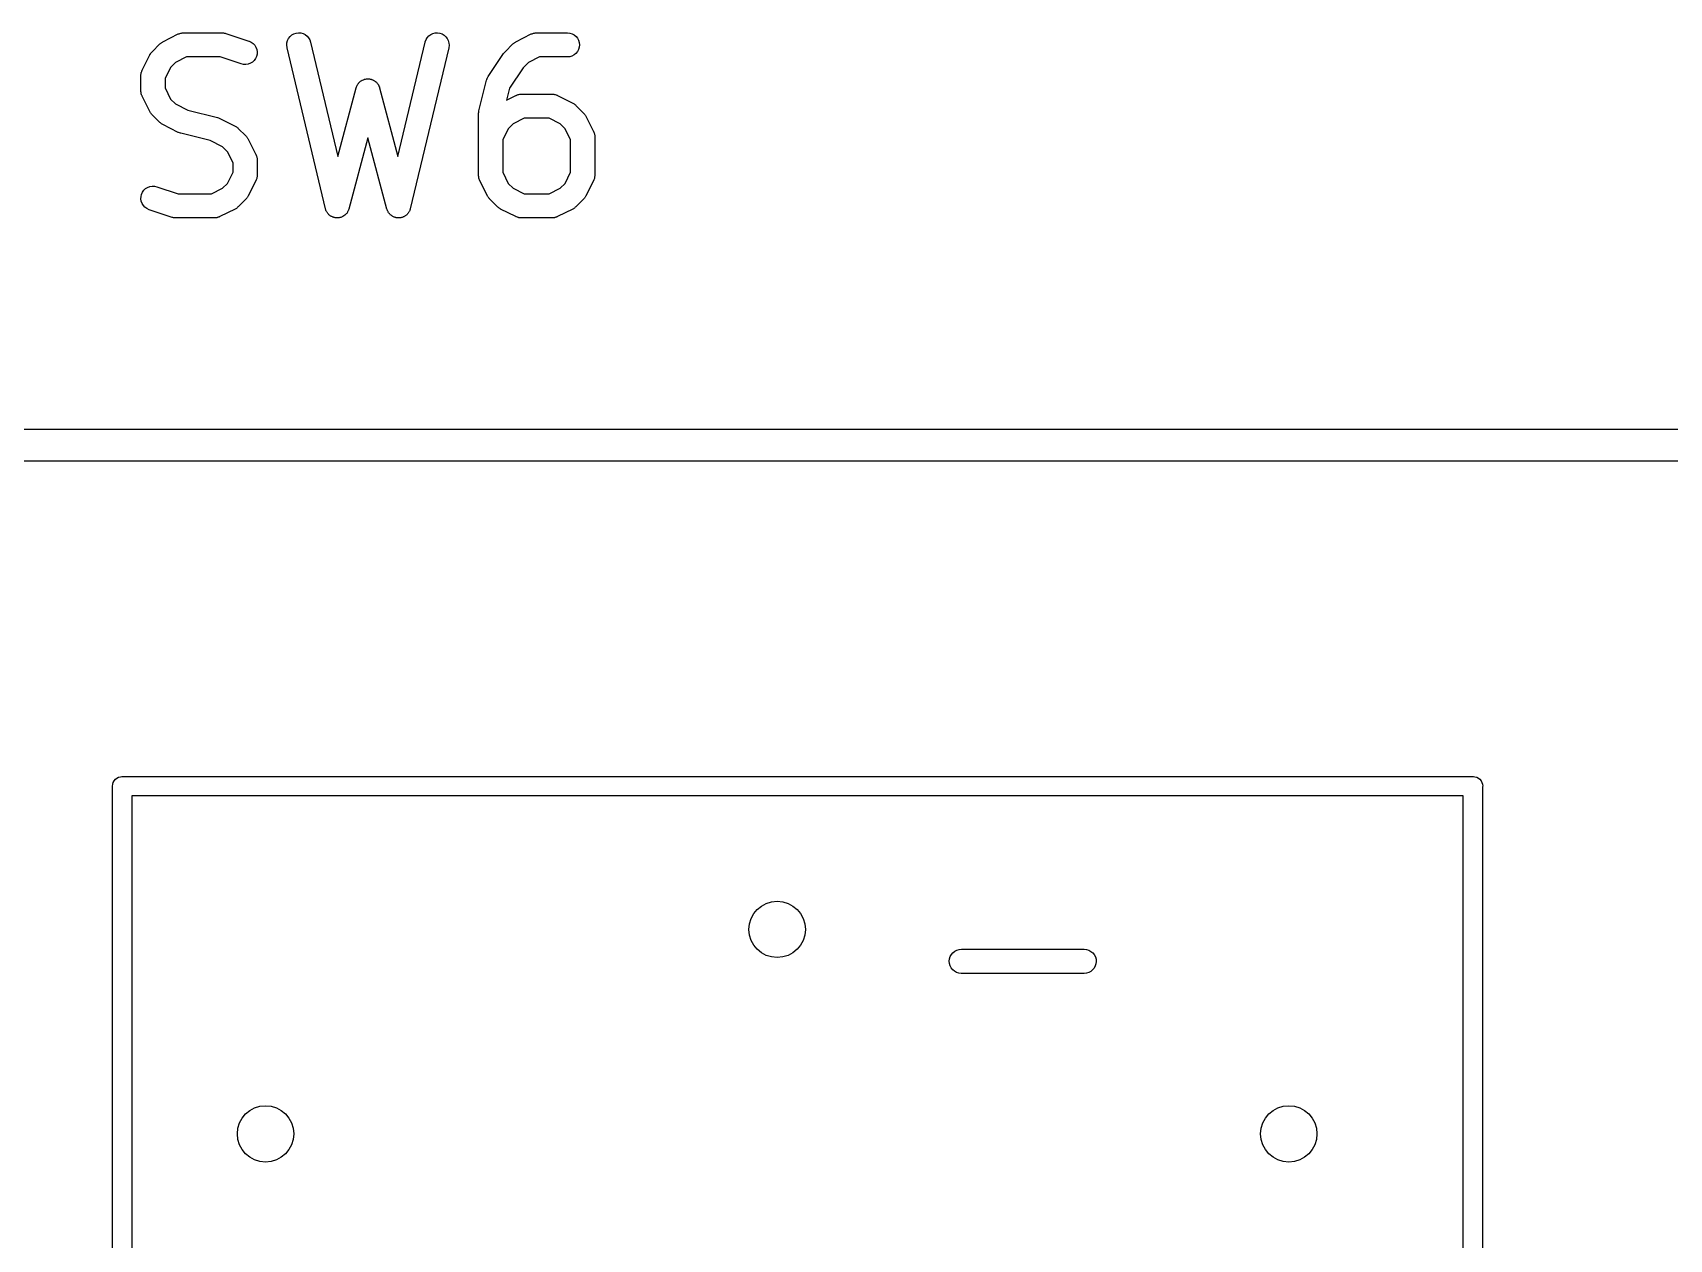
# Model space of a CAD drawing. Extents: x 17 to 176, y -177 to -9.
# Drawn here: x 51.1 to 61.26, y -166.67 to -159.17 of the extents above; entities that cross this region are included whole.
import ezdxf

# ---------------------------------------------------------------- set-up
doc = ezdxf.new("R2010")
doc.units = 0
doc.layers.add('BLACK', color=7, linetype='CONTINUOUS')

msp = doc.modelspace()

# ---------------------------------------------------------------- linework, layer by layer
at = {"layer": 'BLACK', "linetype": 'CONTINUOUS'}
for p, q in [((51.8433, -159.291), (51.8909, -159.243)), ((51.8909, -159.243), (51.8916, -159.242)), ((51.8916, -159.242), (51.8949, -159.24)), ((51.8949, -159.24), (51.898, -159.237)), ((51.898, -159.237), (51.9006, -159.235)), ((51.9006, -159.235), (51.9031, -159.233)), ((51.9031, -159.233), (51.9068, -159.231)), ((51.9068, -159.231), (51.9104, -159.229)), ((51.9104, -159.229), (52.0056, -159.181)), ((52.0056, -159.181), (52.0065, -159.181)), ((52.0065, -159.181), (52.0086, -159.18)), ((52.0086, -159.18), (52.0106, -159.179)), ((52.0106, -159.179), (52.0155, -159.178)), ((52.0155, -159.178), (52.0203, -159.176)), ((52.0203, -159.176), (52.0225, -159.175)), ((52.0225, -159.175), (52.0246, -159.175)), ((52.0246, -159.175), (52.0297, -159.174)), ((52.0297, -159.174), (52.0347, -159.174)), ((52.0347, -159.174), (52.0369, -159.174)), ((52.0369, -159.174), (52.0391, -159.173)), ((52.0391, -159.173), (52.2772, -159.173)), ((52.2772, -159.173), (52.2783, -159.173)), ((52.2783, -159.173), (52.2825, -159.174)), ((52.2825, -159.174), (52.2867, -159.174)), ((52.2867, -159.174), (52.2897, -159.175)), ((52.2897, -159.175), (52.2928, -159.175)), ((52.2928, -159.175), (52.2968, -159.176)), ((52.2968, -159.176), (52.301, -159.177)), ((52.301, -159.177), (52.4438, -159.225)), ((52.4438, -159.225), (52.4448, -159.225)), ((52.4448, -159.225), (52.4581, -159.231)), ((52.4581, -159.231), (52.4699, -159.24)), ((52.4699, -159.24), (52.4799, -159.251)), ((52.6784, -159.25), (52.6795, -159.236)), ((52.6795, -159.236), (52.6834, -159.221)), ((52.6834, -159.221), (52.69, -159.208)), ((52.69, -159.208), (52.6989, -159.197)), ((52.6989, -159.197), (52.71, -159.187)), ((52.71, -159.187), (52.7227, -159.18)), ((52.7227, -159.18), (52.7366, -159.175)), ((52.7366, -159.175), (52.7511, -159.173)), ((52.7511, -159.173), (52.7657, -159.174)), ((52.7657, -159.174), (52.7798, -159.178)), ((52.7798, -159.178), (52.793, -159.185)), ((52.793, -159.185), (52.8046, -159.194)), ((52.8046, -159.194), (52.8143, -159.205)), ((52.8143, -159.205), (52.8216, -159.217)), ((52.8216, -159.217), (52.8264, -159.231)), ((52.8264, -159.231), (52.9956, -159.942)), ((53.3684, -159.942), (53.5376, -159.231)), ((53.5376, -159.231), (53.5379, -159.23)), ((53.5379, -159.23), (53.5428, -159.216)), ((53.5428, -159.216), (53.5504, -159.204)), ((53.5504, -159.204), (53.5602, -159.193)), ((53.5602, -159.193), (53.5719, -159.184)), ((53.5719, -159.184), (53.5852, -159.178)), ((53.5852, -159.178), (53.5993, -159.174)), ((53.5993, -159.174), (53.614, -159.173)), ((53.614, -159.173), (53.6285, -159.176)), ((53.6285, -159.176), (53.6423, -159.18)), ((53.6423, -159.18), (53.6549, -159.188)), ((53.6549, -159.188), (53.6658, -159.198)), ((53.6658, -159.198), (53.6746, -159.209)), ((53.6746, -159.209), (53.681, -159.222)), ((53.681, -159.222), (53.6846, -159.237)), ((53.6846, -159.237), (53.6855, -159.251)), ((54.0337, -159.291), (54.0813, -159.243)), ((54.0813, -159.243), (54.0821, -159.242)), ((54.0821, -159.242), (54.0854, -159.24)), ((54.0854, -159.24), (54.0884, -159.237)), ((54.0884, -159.237), (54.0911, -159.235)), ((54.0911, -159.235), (54.0935, -159.233)), ((54.0935, -159.233), (54.0973, -159.231)), ((54.0973, -159.231), (54.1008, -159.229)), ((54.1008, -159.229), (54.1961, -159.181)), ((54.1961, -159.181), (54.197, -159.181)), ((54.197, -159.181), (54.1991, -159.18)), ((54.1991, -159.18), (54.201, -159.179)), ((54.201, -159.179), (54.2059, -159.178)), ((54.2059, -159.178), (54.2108, -159.176)), ((54.2108, -159.176), (54.2129, -159.175)), ((54.2129, -159.175), (54.2151, -159.175)), ((54.2151, -159.175), (54.2202, -159.174)), ((54.2202, -159.174), (54.2252, -159.174)), ((54.2252, -159.174), (54.2274, -159.174)), ((54.2274, -159.174), (54.2296, -159.173)), ((54.2296, -159.173), (54.4201, -159.173)), ((54.4201, -159.173), (54.4211, -159.173)), ((54.4211, -159.173), (54.4357, -159.175)), ((54.4357, -159.175), (54.4496, -159.179)), ((54.4496, -159.179), (54.4625, -159.186)), ((54.4625, -159.186), (54.4737, -159.196)), ((54.4737, -159.196), (54.4829, -159.207)), ((54.4829, -159.207), (54.4896, -159.22)), ((54.4896, -159.22), (54.4938, -159.234)), ((54.4938, -159.234), (54.4951, -159.249)), ((51.7816, -159.405), (51.8292, -159.31)), ((51.8292, -159.31), (51.8297, -159.309)), ((51.8297, -159.309), (51.832, -159.306)), ((51.832, -159.306), (51.834, -159.302)), ((51.834, -159.302), (51.8359, -159.299)), ((51.8359, -159.299), (51.8376, -159.297)), ((51.8376, -159.297), (51.8406, -159.294)), ((51.8406, -159.294), (51.8433, -159.291)), ((52.0568, -159.323), (51.9883, -159.358)), ((52.2651, -159.323), (52.0568, -159.323)), ((52.3964, -159.367), (52.2651, -159.323)), ((52.4765, -159.345), (52.4658, -159.355)), ((52.485, -159.334), (52.4765, -159.345)), ((52.4799, -159.251), (52.4875, -159.263)), ((52.4911, -159.32), (52.485, -159.334)), ((52.4875, -159.263), (52.4926, -159.277)), ((52.4944, -159.306), (52.4911, -159.32)), ((52.4926, -159.277), (52.4949, -159.291)), ((52.4949, -159.291), (52.4944, -159.306)), ((52.6802, -159.265), (52.6784, -159.25)), ((52.6805, -159.266), (52.6802, -159.265)), ((52.9186, -160.266), (52.6805, -159.266)), ((53.6835, -159.266), (53.4454, -160.266)), ((53.6855, -159.251), (53.6835, -159.266)), ((53.9291, -159.445), (54.0244, -159.302)), ((54.0244, -159.302), (54.0249, -159.301)), ((54.0244, -159.302), (54.0244, -159.302)), ((54.0244, -159.302), (54.0244, -159.302)), ((54.0244, -159.302), (54.0244, -159.302)), ((54.0249, -159.301), (54.0294, -159.296)), ((54.0294, -159.296), (54.0337, -159.291)), ((54.2473, -159.323), (54.1788, -159.358)), ((54.4201, -159.323), (54.2473, -159.323)), ((54.4347, -159.322), (54.4201, -159.323)), ((54.4487, -159.318), (54.4347, -159.322)), ((54.4616, -159.311), (54.4487, -159.318)), ((54.4729, -159.302), (54.4616, -159.311)), ((54.4823, -159.29), (54.4729, -159.302)), ((54.4892, -159.277), (54.4823, -159.29)), ((54.4936, -159.263), (54.4892, -159.277)), ((54.4951, -159.249), (54.4936, -159.263)), ((51.7737, -159.438), (51.7739, -159.436)), ((51.7737, -159.439), (51.7737, -159.438)), ((51.7737, -159.534), (51.7737, -159.439)), ((51.7739, -159.433), (51.7747, -159.428)), ((51.7739, -159.436), (51.7739, -159.433)), ((51.7747, -159.428), (51.7753, -159.423)), ((51.7753, -159.423), (51.776, -159.421)), ((51.776, -159.421), (51.7763, -159.419)), ((51.7763, -159.419), (51.7782, -159.414)), ((51.7782, -159.414), (51.7797, -159.409)), ((51.7797, -159.409), (51.7808, -159.407)), ((51.7808, -159.407), (51.7816, -159.405)), ((51.9579, -159.388), (51.9237, -159.457)), ((51.9883, -159.358), (51.9579, -159.388)), ((52.4106, -159.37), (52.3964, -159.367)), ((52.4253, -159.371), (52.4106, -159.37)), ((52.4397, -159.368), (52.4253, -159.371)), ((52.4534, -159.363), (52.4397, -159.368)), ((52.4658, -159.355), (52.4534, -159.363)), ((53.9241, -159.454), (53.9268, -159.449)), ((53.9268, -159.449), (53.9291, -159.445)), ((54.145, -159.391), (54.0611, -159.517)), ((54.1788, -159.358), (54.145, -159.391)), ((51.7739, -159.536), (51.7737, -159.534)), ((51.7738, -159.538), (51.7739, -159.536)), ((51.7746, -159.544), (51.7738, -159.538)), ((51.7751, -159.549), (51.7746, -159.544)), ((51.7757, -159.551), (51.7751, -159.549)), ((51.9237, -159.457), (51.9237, -159.516)), ((51.9237, -159.516), (51.9579, -159.585)), ((52.9956, -159.942), (53.1095, -159.515)), ((53.1095, -159.515), (53.1098, -159.514)), ((53.1098, -159.514), (53.1107, -159.511)), ((53.1107, -159.511), (53.1113, -159.509)), ((53.1113, -159.509), (53.1134, -159.505)), ((53.1134, -159.505), (53.1151, -159.5)), ((53.1151, -159.5), (53.1165, -159.498)), ((53.1165, -159.498), (53.1175, -159.496)), ((53.1175, -159.496), (53.1204, -159.492)), ((53.1204, -159.492), (53.123, -159.488)), ((53.123, -159.488), (53.1247, -159.486)), ((53.1247, -159.486), (53.1261, -159.484)), ((53.1261, -159.484), (53.1297, -159.481)), ((53.1297, -159.481), (53.1331, -159.477)), ((53.1331, -159.477), (53.1351, -159.476)), ((53.1351, -159.476), (53.1369, -159.474)), ((53.1369, -159.474), (53.1411, -159.472)), ((53.1411, -159.472), (53.1451, -159.469)), ((53.1451, -159.469), (53.1473, -159.468)), ((53.1473, -159.468), (53.1494, -159.467)), ((53.1494, -159.467), (53.154, -159.465)), ((53.154, -159.465), (53.1585, -159.463)), ((53.1585, -159.463), (53.1609, -159.462)), ((53.1609, -159.462), (53.1632, -159.461)), ((53.1632, -159.461), (53.168, -159.461)), ((53.168, -159.461), (53.1728, -159.46)), ((53.1728, -159.46), (53.1752, -159.46)), ((53.1752, -159.46), (53.1776, -159.459)), ((53.1776, -159.459), (53.1825, -159.459)), ((53.1825, -159.459), (53.1874, -159.459)), ((53.1874, -159.459), (53.1898, -159.46)), ((53.1898, -159.46), (53.1923, -159.46)), ((53.1923, -159.46), (53.197, -159.461)), ((53.197, -159.461), (53.2018, -159.462)), ((53.2018, -159.462), (53.2041, -159.463)), ((53.2041, -159.463), (53.2065, -159.463)), ((53.2065, -159.463), (53.2109, -159.465)), ((53.2109, -159.465), (53.2155, -159.467)), ((53.2155, -159.467), (53.2176, -159.468)), ((53.2176, -159.468), (53.2198, -159.469)), ((53.2198, -159.469), (53.2238, -159.472)), ((53.2238, -159.472), (53.2279, -159.475)), ((53.2279, -159.475), (53.2297, -159.476)), ((53.2297, -159.476), (53.2317, -159.478)), ((53.2317, -159.478), (53.235, -159.481)), ((53.235, -159.481), (53.2385, -159.485)), ((53.2385, -159.485), (53.24, -159.487)), ((53.24, -159.487), (53.2416, -159.489)), ((53.2416, -159.489), (53.2442, -159.493)), ((53.2442, -159.493), (53.247, -159.497)), ((53.247, -159.497), (53.248, -159.499)), ((53.248, -159.499), (53.2493, -159.501)), ((53.2493, -159.501), (53.251, -159.506)), ((53.251, -159.506), (53.2531, -159.51)), ((53.2531, -159.51), (53.2536, -159.512)), ((53.2536, -159.512), (53.2545, -159.515)), ((53.2545, -159.515), (53.3684, -159.942)), ((53.8711, -159.659), (53.9188, -159.468)), ((53.9188, -159.468), (53.919, -159.467)), ((53.919, -159.467), (53.9208, -159.463)), ((53.9208, -159.463), (53.9222, -159.458)), ((53.9222, -159.458), (53.9233, -159.456)), ((53.9233, -159.456), (53.9241, -159.454)), ((54.0611, -159.517), (54.0426, -159.591)), ((51.7761, -159.553), (51.7757, -159.551)), ((51.7778, -159.558), (51.7761, -159.553)), ((51.7793, -159.563), (51.7778, -159.558)), ((51.7804, -159.565), (51.7793, -159.563)), ((51.7811, -159.567), (51.7804, -159.565)), ((51.7816, -159.568), (51.7811, -159.567)), ((51.8292, -159.663), (51.7816, -159.568)), ((51.9579, -159.585), (51.9883, -159.615)), ((51.9883, -159.615), (52.0653, -159.654)), ((54.0426, -159.591), (54.1008, -159.562)), ((54.1008, -159.562), (54.1018, -159.562)), ((54.1018, -159.562), (54.1039, -159.561)), ((54.1039, -159.561), (54.1058, -159.56)), ((54.1058, -159.56), (54.1107, -159.559)), ((54.1107, -159.559), (54.1155, -159.557)), ((54.1155, -159.557), (54.1177, -159.556)), ((54.1177, -159.556), (54.1198, -159.556)), ((54.1198, -159.556), (54.1249, -159.555)), ((54.1249, -159.555), (54.13, -159.554)), ((54.13, -159.554), (54.1322, -159.555)), ((54.1322, -159.555), (54.1344, -159.554)), ((54.1344, -159.554), (54.3249, -159.554)), ((54.3249, -159.554), (54.3259, -159.554)), ((54.3259, -159.554), (54.3281, -159.555)), ((54.3281, -159.555), (54.3303, -159.555)), ((54.3303, -159.555), (54.3354, -159.555)), ((54.3354, -159.555), (54.3404, -159.556)), ((54.3404, -159.556), (54.3425, -159.557)), ((54.3425, -159.557), (54.3447, -159.557)), ((54.3447, -159.557), (54.3495, -159.559)), ((54.3495, -159.559), (54.3544, -159.56)), ((54.3544, -159.56), (54.3563, -159.561)), ((54.3563, -159.561), (54.3584, -159.562)), ((54.3584, -159.562), (54.4536, -159.61)), ((54.4536, -159.61), (54.4546, -159.61)), ((54.4546, -159.61), (54.4581, -159.613)), ((54.4581, -159.613), (54.4618, -159.615)), ((54.4618, -159.615), (54.4642, -159.617)), ((54.4642, -159.617), (54.4669, -159.618)), ((54.4669, -159.618), (54.4699, -159.621)), ((54.4699, -159.621), (54.4731, -159.624)), ((54.4731, -159.624), (54.5207, -159.672)), ((51.8314, -159.666), (51.8292, -159.663)), ((51.8334, -159.67), (51.8314, -159.666)), ((51.8353, -159.673), (51.8334, -159.67)), ((51.837, -159.675), (51.8353, -159.673)), ((51.8399, -159.678), (51.837, -159.675)), ((51.8425, -159.682), (51.8399, -159.678)), ((51.8433, -159.682), (51.8425, -159.682)), ((51.8909, -159.73), (51.8433, -159.682)), ((51.8941, -159.733), (51.8909, -159.73)), ((51.8971, -159.736), (51.8941, -159.733)), ((51.8998, -159.737), (51.8971, -159.736)), ((51.9022, -159.739), (51.8998, -159.737)), ((51.9059, -159.741), (51.9022, -159.739)), ((51.9094, -159.744), (51.9059, -159.741)), ((51.9104, -159.744), (51.9094, -159.744)), ((52.0056, -159.792), (51.9104, -159.744)), ((52.0653, -159.654), (52.2478, -159.699)), ((52.2478, -159.699), (52.2488, -159.7)), ((52.2488, -159.7), (52.2491, -159.7)), ((52.2491, -159.7), (52.2495, -159.7)), ((52.2495, -159.7), (52.256, -159.702)), ((52.256, -159.702), (52.2625, -159.705)), ((52.2625, -159.705), (52.2628, -159.705)), ((52.2628, -159.705), (52.2632, -159.705)), ((52.2632, -159.705), (52.3584, -159.753)), ((52.3584, -159.753), (52.3593, -159.753)), ((52.3593, -159.753), (52.3629, -159.755)), ((53.8689, -159.676), (53.8691, -159.675)), ((53.8689, -159.677), (53.8689, -159.676)), ((53.8689, -160.058), (53.8689, -159.677)), ((53.869, -159.673), (53.8699, -159.667)), ((53.8691, -159.675), (53.869, -159.673)), ((53.8699, -159.667), (53.8705, -159.661)), ((53.8705, -159.661), (53.8709, -159.66)), ((53.8709, -159.66), (53.8711, -159.659)), ((54.0836, -159.739), (54.0532, -159.769)), ((54.1521, -159.704), (54.0836, -159.739)), ((54.3072, -159.704), (54.1521, -159.704)), ((54.3757, -159.739), (54.3072, -159.704)), ((54.4061, -159.769), (54.3757, -159.739)), ((54.5207, -159.672), (54.5215, -159.672)), ((54.5215, -159.672), (54.5241, -159.676)), ((54.5241, -159.676), (54.527, -159.679)), ((54.527, -159.679), (54.5287, -159.681)), ((54.5287, -159.681), (54.5306, -159.684)), ((54.5306, -159.684), (54.5326, -159.687)), ((54.5326, -159.687), (54.5348, -159.691)), ((54.5348, -159.691), (54.5824, -159.786)), ((52.0059, -159.792), (52.0056, -159.792)), ((52.0062, -159.792), (52.0059, -159.792)), ((52.0127, -159.794), (52.0062, -159.792)), ((52.0193, -159.797), (52.0127, -159.794)), ((52.0196, -159.797), (52.0193, -159.797)), ((52.0199, -159.797), (52.0196, -159.797)), ((52.021, -159.797), (52.0199, -159.797)), ((52.2034, -159.843), (52.021, -159.797)), ((52.2804, -159.881), (52.2034, -159.843)), ((52.3629, -159.755), (52.3666, -159.757)), ((52.3666, -159.757), (52.369, -159.759)), ((52.369, -159.759), (52.3716, -159.761)), ((52.3716, -159.761), (52.3746, -159.764)), ((52.3746, -159.764), (52.3779, -159.767)), ((52.3779, -159.767), (52.4255, -159.814)), ((52.4255, -159.814), (52.4262, -159.815)), ((52.4262, -159.815), (52.4289, -159.818)), ((52.4289, -159.818), (52.4318, -159.821)), ((52.4318, -159.821), (52.4334, -159.824)), ((52.4334, -159.824), (52.4354, -159.827)), ((52.4354, -159.827), (52.4373, -159.83)), ((52.4373, -159.83), (52.4396, -159.834)), ((52.4396, -159.834), (52.4872, -159.929)), ((53.182, -159.825), (53.064, -160.268)), ((53.3, -160.268), (53.182, -159.825)), ((54.0532, -159.769), (54.0189, -159.838)), ((54.0189, -159.838), (54.0189, -160.04)), ((54.4403, -159.838), (54.4061, -159.769)), ((54.4403, -160.04), (54.4403, -159.838)), ((54.5824, -159.786), (54.5829, -159.787)), ((54.5829, -159.787), (54.5836, -159.789)), ((54.5836, -159.789), (54.5847, -159.791)), ((54.5847, -159.791), (54.5862, -159.796)), ((54.5862, -159.796), (54.5879, -159.801)), ((54.5879, -159.801), (54.5883, -159.803)), ((54.5883, -159.803), (54.5889, -159.805)), ((54.5889, -159.805), (54.5894, -159.81)), ((54.5894, -159.81), (54.5902, -159.815)), ((54.5902, -159.815), (54.5901, -159.818)), ((54.5901, -159.818), (54.5903, -159.82)), ((54.5903, -159.82), (54.5903, -160.058)), ((52.3108, -159.912), (52.2804, -159.881)), ((52.3451, -159.98), (52.3108, -159.912)), ((52.4872, -159.929), (52.4876, -159.93)), ((52.4876, -159.93), (52.4884, -159.932)), ((52.4884, -159.932), (52.4894, -159.934)), ((52.4894, -159.934), (52.4909, -159.939)), ((52.4909, -159.939), (52.4927, -159.944)), ((52.4927, -159.944), (52.493, -159.946)), ((52.493, -159.946), (52.4937, -159.948)), ((52.4937, -159.948), (52.4942, -159.953)), ((52.4942, -159.953), (52.495, -159.958)), ((52.3108, -160.109), (52.3451, -160.04)), ((52.3451, -160.04), (52.3451, -159.98)), ((52.495, -159.958), (52.4949, -159.96)), ((52.4949, -159.96), (52.4951, -159.963)), ((52.4951, -159.963), (52.4951, -160.058)), ((52.4951, -160.058), (52.4951, -160.059)), ((53.8691, -160.06), (53.8689, -160.058)), ((54.0189, -160.04), (54.0532, -160.109)), ((54.4061, -160.109), (54.4403, -160.04)), ((54.5903, -160.058), (54.5903, -160.059)), ((51.7837, -160.163), (51.7923, -160.151)), ((51.7923, -160.151), (51.8029, -160.141)), ((51.8029, -160.141), (51.8154, -160.134)), ((51.8154, -160.134), (51.829, -160.128)), ((51.829, -160.128), (51.8435, -160.126)), ((51.8435, -160.126), (51.8581, -160.126)), ((51.8581, -160.126), (51.8724, -160.13)), ((51.8724, -160.13), (52.0037, -160.173)), ((52.2119, -160.173), (52.2804, -160.139)), ((52.2804, -160.139), (52.3108, -160.109)), ((52.4872, -160.091), (52.4396, -160.187)), ((52.488, -160.089), (52.4872, -160.091)), ((52.489, -160.087), (52.488, -160.089)), ((52.4906, -160.083), (52.489, -160.087)), ((52.4924, -160.078), (52.4906, -160.083)), ((52.4928, -160.076), (52.4924, -160.078)), ((52.4935, -160.073), (52.4928, -160.076)), ((52.494, -160.068), (52.4935, -160.073)), ((52.4949, -160.063), (52.494, -160.068)), ((52.4951, -160.059), (52.4948, -160.061)), ((52.4948, -160.061), (52.4949, -160.063)), ((53.869, -160.062), (53.8691, -160.06)), ((53.8698, -160.067), (53.869, -160.062)), ((53.8703, -160.072), (53.8698, -160.067)), ((53.871, -160.075), (53.8703, -160.072)), ((53.8713, -160.077), (53.871, -160.075)), ((53.8731, -160.082), (53.8713, -160.077)), ((53.8746, -160.086), (53.8731, -160.082)), ((53.8756, -160.088), (53.8746, -160.086)), ((53.8764, -160.091), (53.8756, -160.088)), ((53.8768, -160.091), (53.8764, -160.091)), ((53.9244, -160.187), (53.8768, -160.091)), ((54.0532, -160.109), (54.0836, -160.139)), ((54.0836, -160.139), (54.1521, -160.173)), ((54.3072, -160.173), (54.3757, -160.139)), ((54.3757, -160.139), (54.4061, -160.109)), ((54.5824, -160.091), (54.5348, -160.187)), ((54.5832, -160.089), (54.5824, -160.091)), ((54.5843, -160.087), (54.5832, -160.089)), ((54.5858, -160.083), (54.5843, -160.087)), ((54.5877, -160.078), (54.5858, -160.083)), ((54.588, -160.076), (54.5877, -160.078)), ((54.5887, -160.073), (54.588, -160.076)), ((54.5893, -160.068), (54.5887, -160.073)), ((54.5901, -160.063), (54.5893, -160.068)), ((54.5903, -160.059), (54.5901, -160.061)), ((54.5901, -160.061), (54.5901, -160.063)), ((51.7738, -160.205), (51.7743, -160.191)), ((51.7761, -160.22), (51.7738, -160.205)), ((51.7743, -160.191), (51.7777, -160.177)), ((51.7812, -160.234), (51.7761, -160.22)), ((51.7777, -160.177), (51.7837, -160.163)), ((51.7889, -160.246), (51.7812, -160.234)), ((51.7988, -160.257), (51.7889, -160.246)), ((51.8107, -160.265), (51.7988, -160.257)), ((52.0037, -160.173), (52.2119, -160.173)), ((52.3708, -160.26), (52.3681, -160.262)), ((52.3739, -160.257), (52.3708, -160.26)), ((52.3771, -160.255), (52.3739, -160.257)), ((52.3779, -160.254), (52.3771, -160.255)), ((52.4255, -160.206), (52.3779, -160.254)), ((52.4282, -160.203), (52.4255, -160.206)), ((52.4311, -160.2), (52.4282, -160.203)), ((52.4328, -160.197), (52.4311, -160.2)), ((52.4348, -160.195), (52.4328, -160.197)), ((52.4368, -160.191), (52.4348, -160.195)), ((52.4391, -160.188), (52.4368, -160.191)), ((52.4396, -160.187), (52.4391, -160.188)), ((53.9267, -160.19), (53.9244, -160.187)), ((53.9286, -160.194), (53.9267, -160.19)), ((53.9306, -160.196), (53.9286, -160.194)), ((53.9322, -160.199), (53.9306, -160.196)), ((53.9351, -160.202), (53.9322, -160.199)), ((53.9378, -160.205), (53.9351, -160.202)), ((53.9385, -160.206), (53.9378, -160.205)), ((53.9861, -160.254), (53.9385, -160.206)), ((53.9894, -160.256), (53.9861, -160.254)), ((53.9924, -160.259), (53.9894, -160.256)), ((53.995, -160.261), (53.9924, -160.259)), ((53.9974, -160.263), (53.995, -160.261)), ((54.1521, -160.173), (54.3072, -160.173)), ((54.466, -160.26), (54.4634, -160.262)), ((54.4691, -160.257), (54.466, -160.26)), ((54.4724, -160.255), (54.4691, -160.257)), ((54.4731, -160.254), (54.4724, -160.255)), ((54.5207, -160.206), (54.4731, -160.254)), ((54.5234, -160.203), (54.5207, -160.206)), ((54.5264, -160.2), (54.5234, -160.203)), ((54.5281, -160.197), (54.5264, -160.2)), ((54.53, -160.195), (54.5281, -160.197)), ((54.532, -160.191), (54.53, -160.195)), ((54.5343, -160.188), (54.532, -160.191)), ((54.5348, -160.187), (54.5343, -160.188)), ((51.824, -160.272), (51.8107, -160.265)), ((51.8249, -160.272), (51.824, -160.272)), ((51.9678, -160.32), (51.8249, -160.272)), ((51.9719, -160.32), (51.9678, -160.32)), ((51.9759, -160.322), (51.9719, -160.32)), ((51.979, -160.322), (51.9759, -160.322)), ((51.9821, -160.323), (51.979, -160.322)), ((51.9863, -160.323), (51.9821, -160.323)), ((51.9905, -160.323), (51.9863, -160.323)), ((51.9915, -160.323), (51.9905, -160.323)), ((52.2296, -160.323), (51.9915, -160.323)), ((52.2318, -160.323), (52.2296, -160.323)), ((52.234, -160.323), (52.2318, -160.323)), ((52.2391, -160.322), (52.234, -160.323)), ((52.2442, -160.322), (52.2391, -160.322)), ((52.2463, -160.321), (52.2442, -160.322)), ((52.2485, -160.321), (52.2463, -160.321)), ((52.2533, -160.319), (52.2485, -160.321)), ((52.2582, -160.318), (52.2533, -160.319)), ((52.2601, -160.317), (52.2582, -160.318)), ((52.2622, -160.316), (52.2601, -160.317)), ((52.2632, -160.315), (52.2622, -160.316)), ((52.3584, -160.268), (52.2632, -160.315)), ((52.362, -160.266), (52.3584, -160.268)), ((52.3657, -160.264), (52.362, -160.266)), ((52.3681, -160.262), (52.3657, -160.264)), ((52.9197, -160.269), (52.9186, -160.266)), ((52.9205, -160.272), (52.9197, -160.269)), ((52.9221, -160.276), (52.9205, -160.272)), ((52.9233, -160.28), (52.9221, -160.276)), ((52.9251, -160.283), (52.9233, -160.28)), ((52.9265, -160.286), (52.9251, -160.283)), ((52.9287, -160.289), (52.9265, -160.286)), ((52.9307, -160.292), (52.9287, -160.289)), ((52.933, -160.295), (52.9307, -160.292)), ((52.935, -160.298), (52.933, -160.295)), ((52.9378, -160.3), (52.935, -160.298)), ((52.9404, -160.303), (52.9378, -160.3)), ((52.9431, -160.305), (52.9404, -160.303)), ((52.9456, -160.308), (52.9431, -160.305)), ((52.9489, -160.31), (52.9456, -160.308)), ((52.952, -160.312), (52.9489, -160.31)), ((52.9551, -160.314), (52.952, -160.312)), ((52.958, -160.315), (52.9551, -160.314)), ((52.9616, -160.317), (52.958, -160.315)), ((52.9651, -160.319), (52.9616, -160.317)), ((52.9685, -160.319), (52.9651, -160.319)), ((52.9717, -160.321), (52.9685, -160.319)), ((52.9755, -160.321), (52.9717, -160.321)), ((52.9793, -160.322), (52.9755, -160.321)), ((52.9827, -160.323), (52.9793, -160.322)), ((52.9861, -160.323), (52.9827, -160.323)), ((52.99, -160.323), (52.9861, -160.323)), ((52.9939, -160.323), (52.99, -160.323)), ((52.9973, -160.323), (52.9939, -160.323)), ((53.0008, -160.323), (52.9973, -160.323)), ((53.0045, -160.322), (53.0008, -160.323)), ((53.0084, -160.321), (53.0045, -160.322)), ((53.0117, -160.32), (53.0084, -160.321)), ((53.015, -160.32), (53.0117, -160.32)), ((53.0186, -160.318), (53.015, -160.32)), ((53.0223, -160.317), (53.0186, -160.318)), ((53.0253, -160.315), (53.0223, -160.317)), ((53.0284, -160.314), (53.0253, -160.315)), ((53.0316, -160.311), (53.0284, -160.314)), ((53.035, -160.31), (53.0316, -160.311)), ((53.0376, -160.307), (53.035, -160.31)), ((53.0404, -160.305), (53.0376, -160.307)), ((53.0431, -160.302), (53.0404, -160.305)), ((53.046, -160.3), (53.0431, -160.302)), ((53.0481, -160.297), (53.046, -160.3)), ((53.0505, -160.295), (53.0481, -160.297)), ((53.0526, -160.291), (53.0505, -160.295)), ((53.055, -160.288), (53.0526, -160.291)), ((53.0565, -160.285), (53.055, -160.288)), ((53.0584, -160.282), (53.0565, -160.285)), ((53.0598, -160.279), (53.0584, -160.282)), ((53.0615, -160.275), (53.0598, -160.279)), ((53.0625, -160.272), (53.0615, -160.275)), ((53.0637, -160.269), (53.0625, -160.272)), ((53.064, -160.268), (53.0637, -160.269)), ((53.3012, -160.271), (53.3, -160.268)), ((53.3021, -160.274), (53.3012, -160.271)), ((53.3038, -160.278), (53.3021, -160.274)), ((53.3051, -160.281), (53.3038, -160.278)), ((53.307, -160.284), (53.3051, -160.281)), ((53.3085, -160.287), (53.307, -160.284)), ((53.3108, -160.291), (53.3085, -160.287)), ((53.3128, -160.294), (53.3108, -160.291)), ((53.3152, -160.296), (53.3128, -160.294)), ((53.3173, -160.299), (53.3152, -160.296)), ((53.3202, -160.302), (53.3173, -160.299)), ((53.3228, -160.305), (53.3202, -160.302)), ((53.3256, -160.307), (53.3228, -160.305)), ((53.3282, -160.309), (53.3256, -160.307)), ((53.3315, -160.311), (53.3282, -160.309)), ((53.3347, -160.313), (53.3315, -160.311)), ((53.3378, -160.315), (53.3347, -160.313)), ((53.3408, -160.316), (53.3378, -160.315)), ((53.3444, -160.318), (53.3408, -160.316)), ((53.348, -160.319), (53.3444, -160.318)), ((53.3513, -160.32), (53.348, -160.319)), ((53.3546, -160.321), (53.3513, -160.32)), ((53.3584, -160.322), (53.3546, -160.321)), ((53.3622, -160.323), (53.3584, -160.322)), ((53.3657, -160.323), (53.3622, -160.323)), ((53.3691, -160.323), (53.3657, -160.323)), ((53.373, -160.323), (53.3691, -160.323)), ((53.3768, -160.323), (53.373, -160.323)), ((53.3802, -160.323), (53.3768, -160.323)), ((53.3837, -160.323), (53.3802, -160.323)), ((53.3875, -160.322), (53.3837, -160.323)), ((53.3913, -160.321), (53.3875, -160.322)), ((53.3945, -160.32), (53.3913, -160.321)), ((53.3979, -160.319), (53.3945, -160.32)), ((53.4014, -160.317), (53.3979, -160.319)), ((53.405, -160.316), (53.4014, -160.317)), ((53.408, -160.314), (53.405, -160.316)), ((53.4111, -160.313), (53.408, -160.314)), ((53.4142, -160.31), (53.4111, -160.313)), ((53.4175, -160.308), (53.4142, -160.31)), ((53.4201, -160.306), (53.4175, -160.308)), ((53.4229, -160.304), (53.4201, -160.306)), ((53.4255, -160.301), (53.4229, -160.304)), ((53.4283, -160.298), (53.4255, -160.301)), ((53.4304, -160.296), (53.4283, -160.298)), ((53.4327, -160.293), (53.4304, -160.296)), ((53.4347, -160.29), (53.4327, -160.293)), ((53.437, -160.287), (53.4347, -160.29)), ((53.4385, -160.283), (53.437, -160.287)), ((53.4402, -160.281), (53.4385, -160.283)), ((53.4415, -160.277), (53.4402, -160.281)), ((53.4432, -160.273), (53.4415, -160.277)), ((53.444, -160.27), (53.4432, -160.273)), ((53.4452, -160.267), (53.444, -160.27)), ((53.4454, -160.266), (53.4452, -160.267)), ((54.0011, -160.265), (53.9974, -160.263)), ((54.0047, -160.267), (54.0011, -160.265)), ((54.0056, -160.268), (54.0047, -160.267)), ((54.1008, -160.315), (54.0056, -160.268)), ((54.1029, -160.316), (54.1008, -160.315)), ((54.1048, -160.317), (54.1029, -160.316)), ((54.1097, -160.319), (54.1048, -160.317)), ((54.1145, -160.321), (54.1097, -160.319)), ((54.1167, -160.321), (54.1145, -160.321)), ((54.1188, -160.322), (54.1167, -160.321)), ((54.1239, -160.322), (54.1188, -160.322)), ((54.1289, -160.323), (54.1239, -160.322)), ((54.1311, -160.323), (54.1289, -160.323)), ((54.1333, -160.323), (54.1311, -160.323)), ((54.1344, -160.323), (54.1333, -160.323)), ((54.3249, -160.323), (54.1344, -160.323)), ((54.3271, -160.323), (54.3249, -160.323)), ((54.3293, -160.323), (54.3271, -160.323)), ((54.3343, -160.322), (54.3293, -160.323)), ((54.3394, -160.322), (54.3343, -160.322)), ((54.3415, -160.321), (54.3394, -160.322)), ((54.3437, -160.321), (54.3415, -160.321)), ((54.3485, -160.319), (54.3437, -160.321)), ((54.3534, -160.318), (54.3485, -160.319)), ((54.3554, -160.317), (54.3534, -160.318)), ((54.3575, -160.316), (54.3554, -160.317)), ((54.3584, -160.315), (54.3575, -160.316)), ((54.4536, -160.268), (54.3584, -160.315)), ((54.4572, -160.266), (54.4536, -160.268)), ((54.4609, -160.264), (54.4572, -160.266)), ((54.4634, -160.262), (54.4609, -160.264)), ((50.6066, -161.635), (142.182, -161.635)), ((142.187, -161.834), (50.5992, -161.834)), ((51.6079, -163.819), (51.6154, -163.809)), ((51.6154, -163.809), (51.6245, -163.802)), ((51.6245, -163.802), (51.6349, -163.796)), ((51.6349, -163.796), (51.6462, -163.793)), ((51.6462, -163.793), (51.6551, -163.792)), ((51.6551, -163.792), (51.6551, -163.792)), ((51.6551, -163.792), (51.658, -163.792)), ((51.658, -163.792), (51.6609, -163.792)), ((51.6609, -163.792), (60.0371, -163.792)), ((60.0371, -163.792), (60.04, -163.792)), ((60.04, -163.792), (60.0429, -163.792)), ((60.0429, -163.792), (60.0429, -163.792)), ((60.0429, -163.792), (60.0518, -163.793)), ((60.0518, -163.793), (60.0631, -163.796)), ((60.0631, -163.796), (60.0735, -163.802)), ((60.0735, -163.802), (60.0826, -163.809)), ((60.0826, -163.809), (60.0901, -163.819)), ((51.5977, -163.852), (51.5989, -163.84)), ((51.598, -163.855), (51.5977, -163.852)), ((51.598, -171.977), (51.598, -163.855)), ((51.5989, -163.84), (51.6023, -163.829)), ((51.6023, -163.829), (51.6079, -163.819)), ((59.98, -163.912), (51.718, -163.912)), ((51.718, -163.912), (51.718, -171.92)), ((59.98, -171.92), (59.98, -163.912)), ((60.0901, -163.819), (60.0957, -163.829)), ((60.0957, -163.829), (60.0991, -163.84)), ((60.0991, -163.84), (60.1003, -163.852)), ((60.1003, -163.852), (60.1, -163.855)), ((60.1, -163.855), (60.1, -171.977)), ((56.79, -164.939), (56.7916, -164.924)), ((56.7916, -164.924), (56.7959, -164.91)), ((56.7959, -164.91), (56.8029, -164.897)), ((56.8029, -164.897), (56.8122, -164.886)), ((56.8122, -164.886), (56.8235, -164.877)), ((56.8235, -164.877), (56.8365, -164.87)), ((56.8365, -164.87), (56.8505, -164.866)), ((56.8505, -164.866), (56.865, -164.864)), ((56.865, -164.864), (57.627, -164.864)), ((57.627, -164.864), (57.628, -164.864)), ((57.628, -164.864), (57.6425, -164.866)), ((57.6425, -164.866), (57.6565, -164.87)), ((57.6565, -164.87), (57.6693, -164.878)), ((57.6693, -164.878), (57.6805, -164.887)), ((57.6805, -164.887), (57.6897, -164.898)), ((57.6897, -164.898), (57.6965, -164.911)), ((57.6965, -164.911), (57.7006, -164.925)), ((57.7006, -164.925), (57.7019, -164.94)), ((56.7914, -164.953), (56.79, -164.939)), ((56.7955, -164.968), (56.7914, -164.953)), ((56.8023, -164.98), (56.7955, -164.968)), ((56.8115, -164.992), (56.8023, -164.98)), ((56.8227, -165.001), (56.8115, -164.992)), ((56.8355, -165.008), (56.8227, -165.001)), ((56.8495, -165.013), (56.8355, -165.008)), ((56.864, -165.014), (56.8495, -165.013)), ((56.865, -165.014), (56.864, -165.014)), ((57.627, -165.014), (56.865, -165.014)), ((57.6415, -165.013), (57.627, -165.014)), ((57.6555, -165.009), (57.6415, -165.013)), ((57.6685, -165.002), (57.6555, -165.009)), ((57.6798, -164.993), (57.6685, -165.002)), ((57.6891, -164.981), (57.6798, -164.993)), ((57.6961, -164.968), (57.6891, -164.981)), ((57.7004, -164.955), (57.6961, -164.968)), ((57.7019, -164.94), (57.7004, -164.955))]:
    msp.add_line(p, q, dxfattribs=at)
at = {"layer": 'BLACK'}
for centre in [(55.722, -164.741), (55.722, -164.741), (52.547, -166.011), (52.547, -166.011), (58.897, -166.011), (58.897, -166.011)]:
    msp.add_circle(centre, 0.175, dxfattribs=at)

doc.saveas('drawing.dxf')
